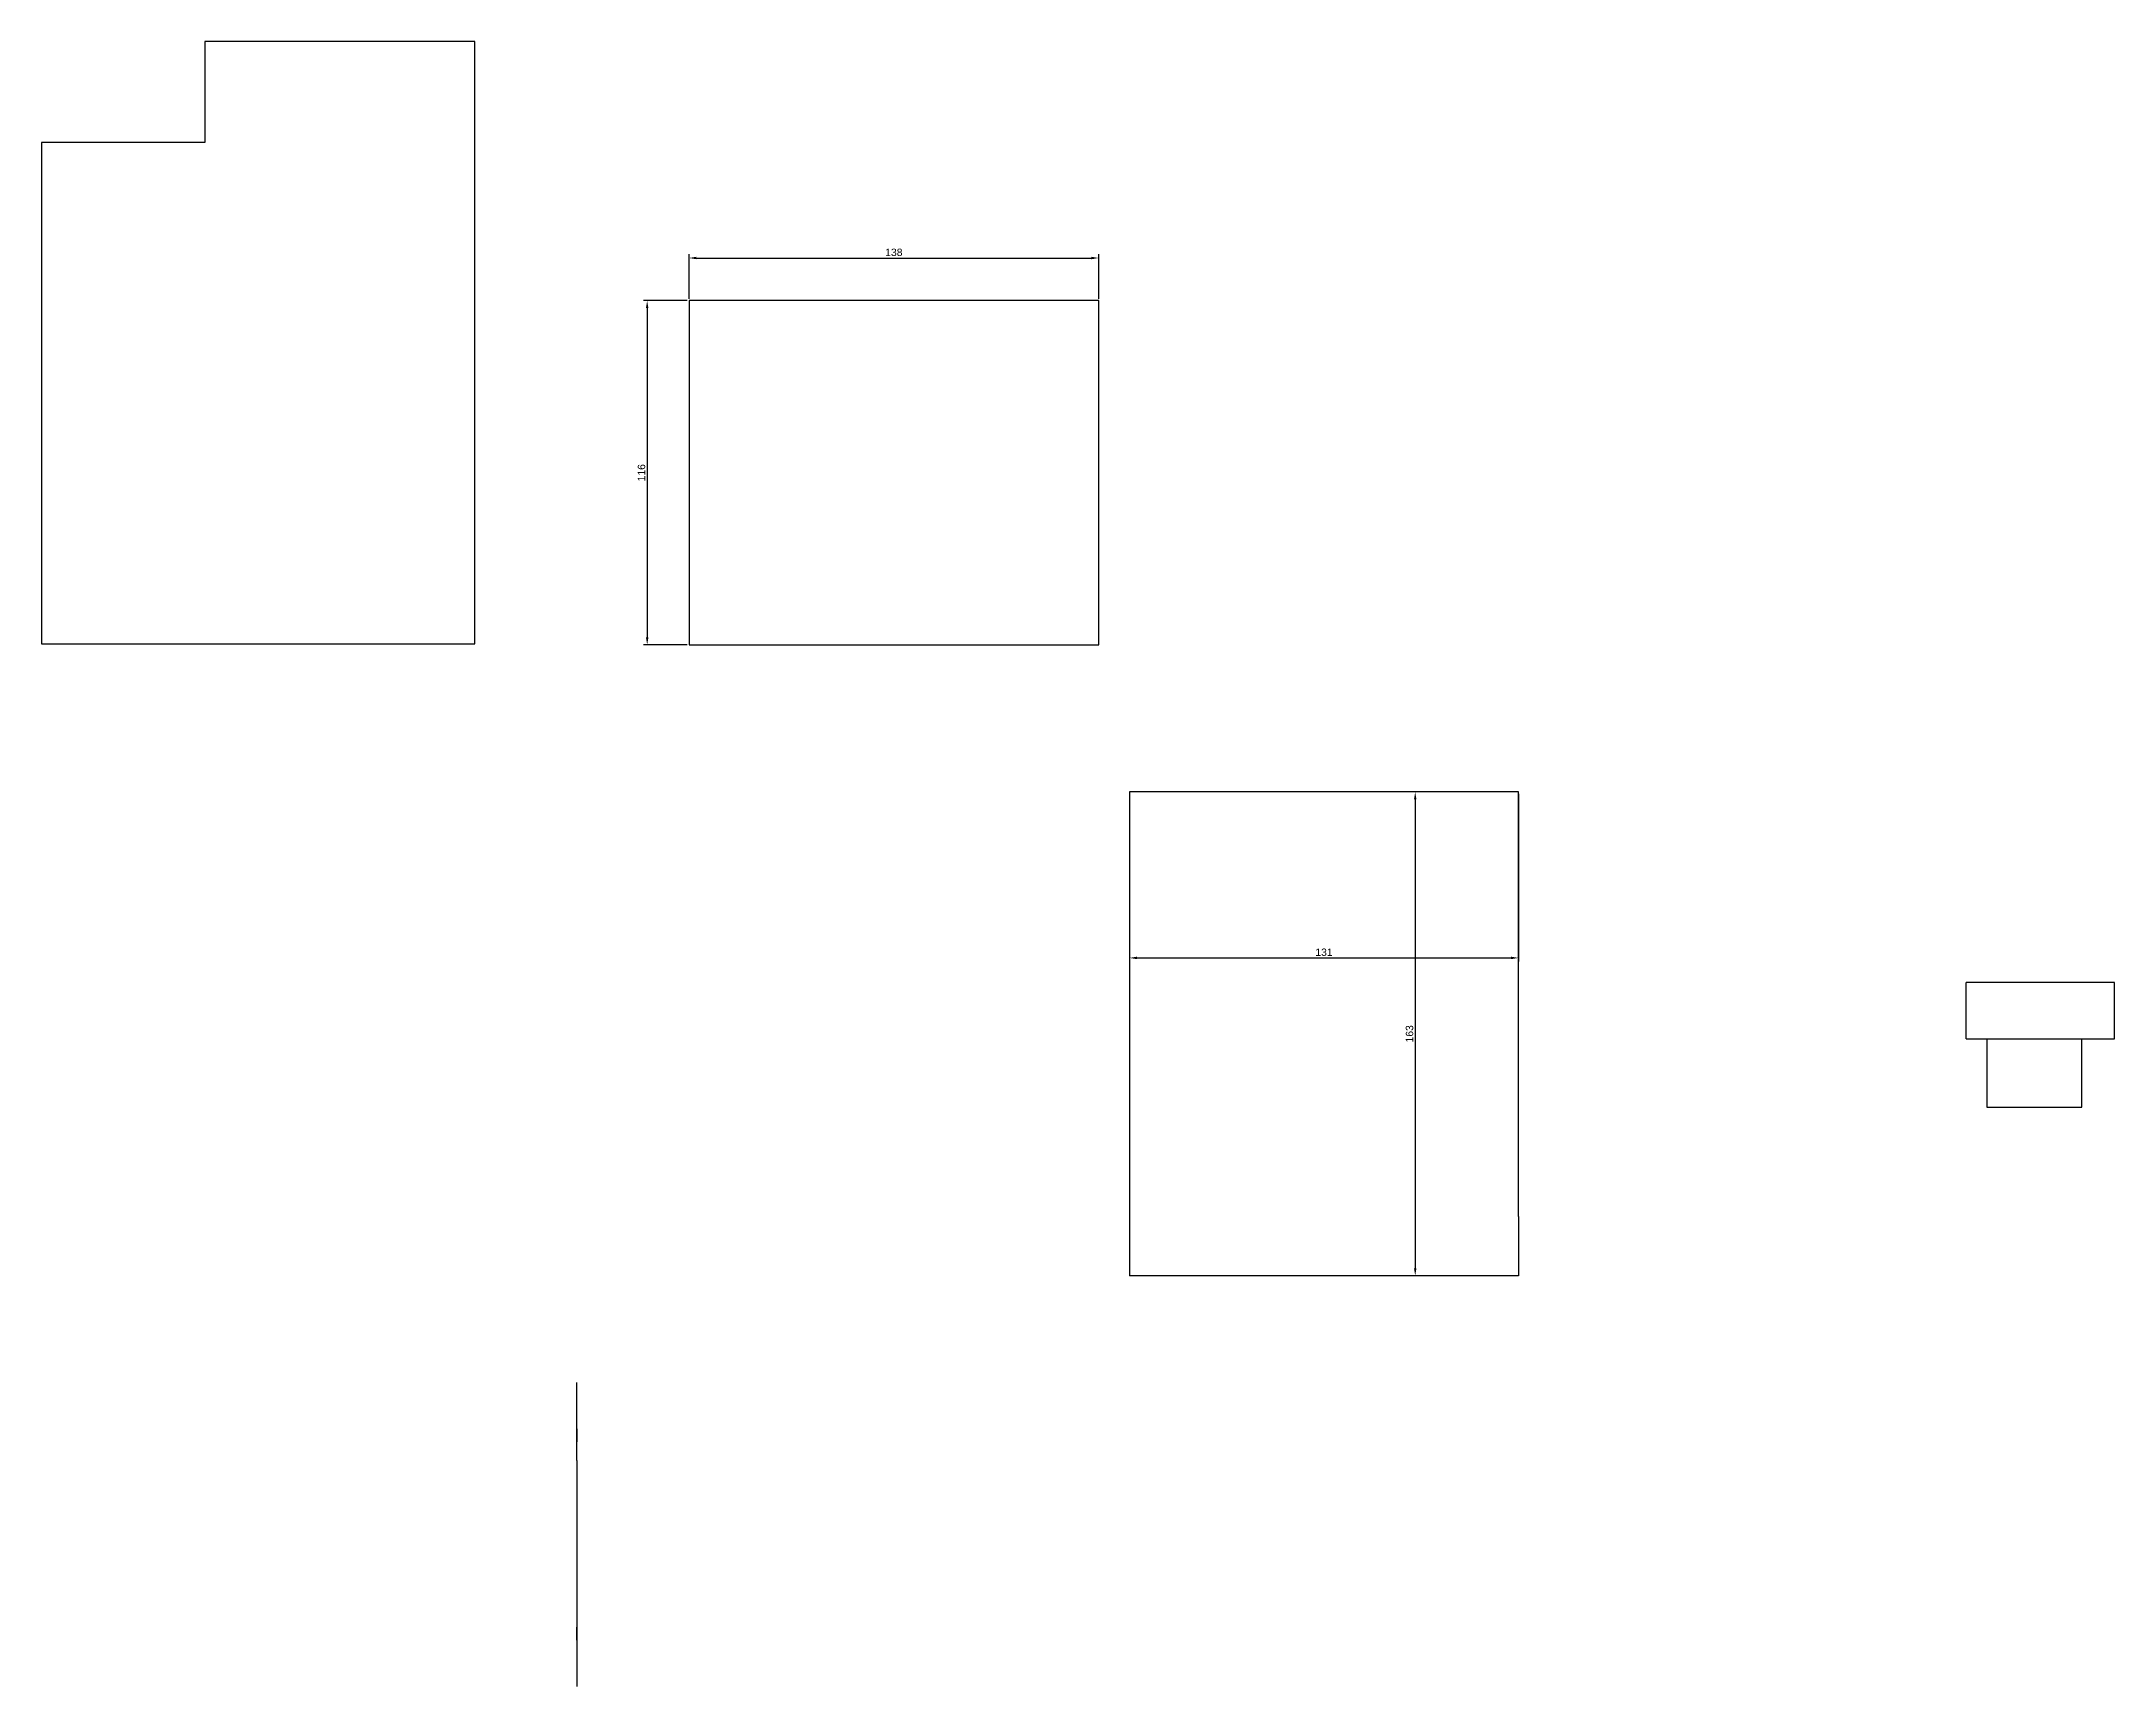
# Model space of a CAD drawing. Header units: millimetres. Extents: x 686 to 3901, y 1004 to 1838.
# Drawn here: x 686 to 1384, y 1284 to 1838 of the extents above; entities that cross this region are included whole.
import ezdxf

# ---------------------------------------------------------------- set-up
doc = ezdxf.new("R2010")
doc.units = ezdxf.units.MM
doc.layers.add('Caja', color=7, linetype='Continuous')
doc.layers.add('Placa', color=30, linetype='Continuous')
doc.styles.get("Standard").update_dxf_attribs({"font": 'arial.ttf'})
doc.dimstyles.new('ISO-25', dxfattribs={"dimtxt": 2.5, "dimasz": 2.5, "dimexe": 1.25, "dimexo": 0.625, "dimtad": 1, "dimtxsty": 'Standard', "dimcen": 2.5, "dimadec": 0, "dimazin": 0, "dimtfac": 1, "dimtmove": 0, "dimatfit": 3, "dimfxl": 1, "dimarcsym": 0})

# ---------------------------------------------------------------- blocks, each defined once
blk = doc.blocks.new('*D1')
at = {"color": 0, "lineweight": -2, "transparency": 16777216}
for p, q in [((1183.02, 1585.43), (1147.62, 1585.43)), ((1148.87, 1582.93), (1148.87, 1424.93)), ((1183.02, 1422.43), (1147.62, 1422.43))]:
    blk.add_line(p, q, dxfattribs=at)
at = {"color": 0, "transparency": 16777216}
for points in [[(1148.45, 1582.93), (1149.28, 1582.93), (1148.87, 1585.43)], [(1148.45, 1424.93), (1149.28, 1424.93), (1148.87, 1422.43)]]:
    blk.add_solid(points, dxfattribs=at)
at = {"layer": 'Defpoints', "color": 0, "transparency": 16777216}
for p in [(1183.64, 1585.43), (1148.87, 1422.43), (1183.64, 1422.43)]:
    blk.add_point(p, dxfattribs=at)
at = {"color": 0, "transparency": 16777216, "insert": (1146.96, 1503.93), "char_height": 2.5, "attachment_point": 5, "rotation": 90}
blk.add_mtext('163', dxfattribs=at)
blk = doc.blocks.new('*D2')
at = {"color": 0, "lineweight": -2, "transparency": 16777216}
for p, q in [((1052.64, 1584.8), (1052.64, 1528.25)), ((1183.64, 1584.8), (1183.64, 1528.25)), ((1055.14, 1529.5), (1181.14, 1529.5))]:
    blk.add_line(p, q, dxfattribs=at)
at = {"color": 0, "transparency": 16777216}
for points in [[(1055.14, 1529.92), (1055.14, 1529.09), (1052.64, 1529.5)], [(1181.14, 1529.92), (1181.14, 1529.09), (1183.64, 1529.5)]]:
    blk.add_solid(points, dxfattribs=at)
at = {"layer": 'Defpoints', "color": 0, "transparency": 16777216}
for p in [(1052.64, 1585.43), (1183.64, 1585.43), (1183.64, 1529.5)]:
    blk.add_point(p, dxfattribs=at)
at = {"color": 0, "transparency": 16777216, "insert": (1118.14, 1531.4), "char_height": 2.5, "attachment_point": 5}
blk.add_mtext('131', dxfattribs=at)
blk = doc.blocks.new('*D3')
at = {"layer": 'Defpoints', "color": 0, "lineweight": -2, "transparency": 16777216}
for p, q in [((903.62, 1750.97), (888.89, 1750.97)), ((890.14, 1748.47), (890.14, 1637.47)), ((903.62, 1634.97), (888.89, 1634.97))]:
    blk.add_line(p, q, dxfattribs=at)
at = {"layer": 'Defpoints', "color": 0, "transparency": 16777216}
for p in [(904.24, 1750.97), (890.14, 1634.97), (904.24, 1634.97)]:
    blk.add_point(p, dxfattribs=at)
for points in [[(889.73, 1748.47), (890.56, 1748.47), (890.14, 1750.97)], [(889.73, 1637.47), (890.56, 1637.47), (890.14, 1634.97)]]:
    blk.add_solid(points, dxfattribs=at)
at = {"layer": 'Defpoints', "color": 0, "transparency": 16777216, "insert": (888.24, 1692.97), "char_height": 2.5, "attachment_point": 5, "rotation": 90}
blk.add_mtext('116', dxfattribs=at)
blk = doc.blocks.new('*D4')
at = {"layer": 'Defpoints', "color": 0, "lineweight": -2, "transparency": 16777216}
for p, q in [((904.24, 1751.6), (904.24, 1766.56)), ((906.74, 1765.31), (1039.74, 1765.31)), ((1042.24, 1751.6), (1042.24, 1766.56))]:
    blk.add_line(p, q, dxfattribs=at)
at = {"layer": 'Defpoints', "color": 0, "transparency": 16777216}
for p in [(1042.24, 1765.31), (904.24, 1750.97), (1042.24, 1750.97)]:
    blk.add_point(p, dxfattribs=at)
for points in [[(906.74, 1765.73), (906.74, 1764.89), (904.24, 1765.31)], [(1039.74, 1765.73), (1039.74, 1764.89), (1042.24, 1765.31)]]:
    blk.add_solid(points, dxfattribs=at)
at = {"layer": 'Defpoints', "color": 0, "transparency": 16777216, "insert": (973.24, 1767.21), "char_height": 2.5, "attachment_point": 5}
blk.add_mtext('138', dxfattribs=at)

msp = doc.modelspace()

# ---------------------------------------------------------------- linework, layer by layer
for p, q in [((741.098, 1838.274), (741.098, 1804.274)), ((741.098, 1804.274), (686.098, 1804.274)), ((1334.445, 1502.193), (1334.445, 1521.193)), ((1384.445, 1521.193), (1334.445, 1521.193)), ((1384.445, 1502.193), (1384.445, 1521.193)), ((1334.445, 1502.193), (1384.445, 1502.193)), ((1334.445, 1502.193), (1341.445, 1502.193)), ((1341.445, 1502.193), (1341.445, 1479.193)), ((1373.445, 1479.193), (1373.445, 1502.193)), ((1341.445, 1479.193), (1373.445, 1479.193))]:
    msp.add_line(p, q)
msp.add_lwpolyline([(686.098, 1804.274), (686.098, 1635.274), (832.098, 1635.274), (832.098, 1838.274), (741.098, 1838.274)])
at = {"layer": 'Caja'}
for p, q in [((1052.643, 1442.429), (1052.643, 1422.429)), ((1183.643, 1442.429), (1183.643, 1422.429)), ((1183.643, 1422.429), (1052.643, 1422.429))]:
    msp.add_line(p, q, dxfattribs=at)
at = {"layer": 'Caja', "extrusion": (1, 0, -1.83697e-16)}
for p, q in [((866.452, 1370.831, 47.765), (866.452, 1386.438, 63.371)), ((866.452, 1365.224, 63.371), (866.452, 1386.438, 63.371)), ((866.452, 1370.831, -18.978), (866.452, 1386.438, -3.371)), ((866.452, 1365.224, -3.371), (866.452, 1386.438, -3.371)), ((866.452, 1370.831, 47.765), (866.452, 1366.438, 43.371)), ((866.452, 1370.831, -18.978), (866.452, 1366.438, -23.371)), ((866.452, 1360.224, 43.371), (866.452, 1366.438, 43.371)), ((866.452, 1360.224, -23.371), (866.452, 1366.438, -23.371)), ((866.452, 1363.76, 61.907), (866.452, 1365.224, 63.371)), ((866.452, 1363.76, -4.836), (866.452, 1365.224, -3.371)), ((866.452, 1360.224, 58.371), (866.452, 1363.76, 61.907)), ((866.452, 1360.224, -8.371), (866.452, 1363.76, -4.836)), ((866.452, 1360.224, 58.371), (866.452, 1310.224, 58.371)), ((866.452, 1360.224, 43.371), (866.452, 1310.224, 43.371)), ((866.452, 1360.224, -8.371), (866.452, 1310.224, -8.371)), ((866.452, 1360.224, -23.371), (866.452, 1310.224, -23.371)), ((866.452, 1310.224, 43.371), (866.452, 1303.996, 43.371)), ((866.452, 1310.224, 58.371), (866.452, 1306.689, 61.907)), ((866.452, 1310.224, -23.371), (866.452, 1303.996, -23.371)), ((866.452, 1310.224, -8.371), (866.452, 1306.689, -4.836)), ((866.452, 1306.689, 61.907), (866.452, 1305.224, 63.371)), ((866.452, 1306.689, -4.836), (866.452, 1305.224, -3.371)), ((866.452, 1305.224, 63.371), (866.452, 1284.011, 63.371)), ((866.452, 1305.224, -3.371), (866.452, 1284.011, -3.371)), ((866.452, 1299.618, 47.765), (866.452, 1304.011, 43.371)), ((866.452, 1299.618, -18.978), (866.452, 1304.011, -23.371)), ((866.452, 1299.618, 47.765), (866.452, 1284.011, 63.371)), ((866.452, 1299.618, -18.978), (866.452, 1284.011, -3.371))]:
    msp.add_line(p, q, dxfattribs=at)
at = {"layer": 'Caja'}
msp.add_lwpolyline([(1183.643, 1442.429), (1183.643, 1585.429), (1052.643, 1585.429), (1052.643, 1442.429)], dxfattribs=at)
at = {"layer": 'Placa'}
msp.add_lwpolyline([(1042.245, 1750.974), (904.245, 1750.974), (904.245, 1634.974), (1042.245, 1634.974)], close=True, dxfattribs=at)

# ---------------------------------------------------------------- dimensions: what is measured, and where the dimension line sits
dim = msp.add_linear_dim(base=(1183.643, 1529.503), p1=(1052.643, 1585.429), p2=(1183.643, 1585.429), dimstyle='ISO-25')
dim.commit()
dim.dimension.update_dxf_attribs({"geometry": '*D2', "text_midpoint": (1118.143, 1531.405)})
dim = msp.add_linear_dim(base=(1148.867, 1422.429), p1=(1183.643, 1585.429), p2=(1183.643, 1422.429), angle=90, dimstyle='ISO-25')
dim.commit()
dim.dimension.update_dxf_attribs({"geometry": '*D1', "text_midpoint": (1146.965, 1503.929)})
at = {"layer": 'Defpoints'}
dim = msp.add_linear_dim(base=(1042.245, 1765.311), p1=(904.245, 1750.974), p2=(1042.245, 1750.974), dimstyle='ISO-25', dxfattribs=at)
dim.commit()
dim.dimension.update_dxf_attribs({"geometry": '*D4', "text_midpoint": (973.245, 1767.214)})
dim = msp.add_linear_dim(base=(890.143, 1634.974), p1=(904.245, 1750.974), p2=(904.245, 1634.974), angle=90, dimstyle='ISO-25', dxfattribs=at)
dim.commit()
dim.dimension.update_dxf_attribs({"geometry": '*D3', "text_midpoint": (888.242, 1692.974)})

doc.saveas('drawing.dxf')
